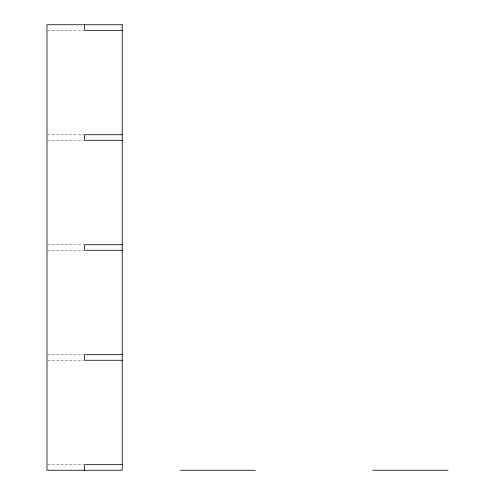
<?xml version="1.0" encoding="UTF-8"?>
<svg xmlns="http://www.w3.org/2000/svg" width="495" height="495" viewBox="0 0 495 495"><rect width="100%" height="100%" fill="white"/><g stroke="black" fill="none" stroke-linecap="round" stroke-linejoin="round"><path stroke-width="0.37" stroke-dasharray="2.48 1.86" d="M47.755 30.319L83.847 30.319M47.755 134.733L83.847 134.733M47.755 140.302L83.847 140.302M47.755 244.716L83.847 244.716M47.755 250.284L83.847 250.284M47.755 354.698L83.847 354.698M47.755 360.267L83.847 360.267M47.755 464.681L83.847 464.681"/><path stroke-width="0.74" d="M122.24 30.319L84.614 30.319L84.614 24.75M122.24 134.733L84.614 134.733L84.614 140.302L122.24 140.302M122.24 244.716L84.614 244.716L84.614 250.284L122.24 250.284M122.24 354.698L84.614 354.698L84.614 360.267L122.24 360.267M122.24 464.681L84.614 464.681L84.614 470.25M180.062 470.25L255.315 470.25M372.76 470.25L448.012 470.25M122.24 24.75L46.988 24.75L46.988 470.25L122.24 470.25L122.24 24.75"/></g></svg>
